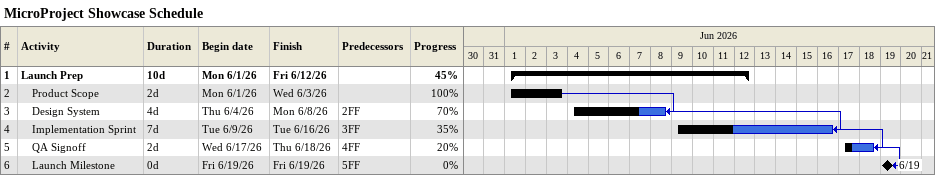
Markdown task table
MicroProject Showcase Schedule

| ID | Level | Task | Duration | Start | Finish | Predecessors | % complete |
|---|---|---|---|---|---|---|---|
| 1 | 1 | **Launch Prep** | 10d | 2026-06-01 | 2026-06-12 |  | 45 |
| 2 | 2 | Product Scope | 2d | 2026-06-01 | 2026-06-03 |  | 100 |
| 3 | 2 | Design System | 4d | 2026-06-04 | 2026-06-08 | 2FF | 70 |
| 4 | 2 | Implementation Sprint | 7d | 2026-06-09 | 2026-06-16 | 3FF | 35 |
| 5 | 2 | QA Signoff | 2d | 2026-06-17 | 2026-06-18 | 4FF | 20 |
| 6 | 2 | Launch Milestone | 0d | 2026-06-19 | 2026-06-19 | 5FF | 0 |
